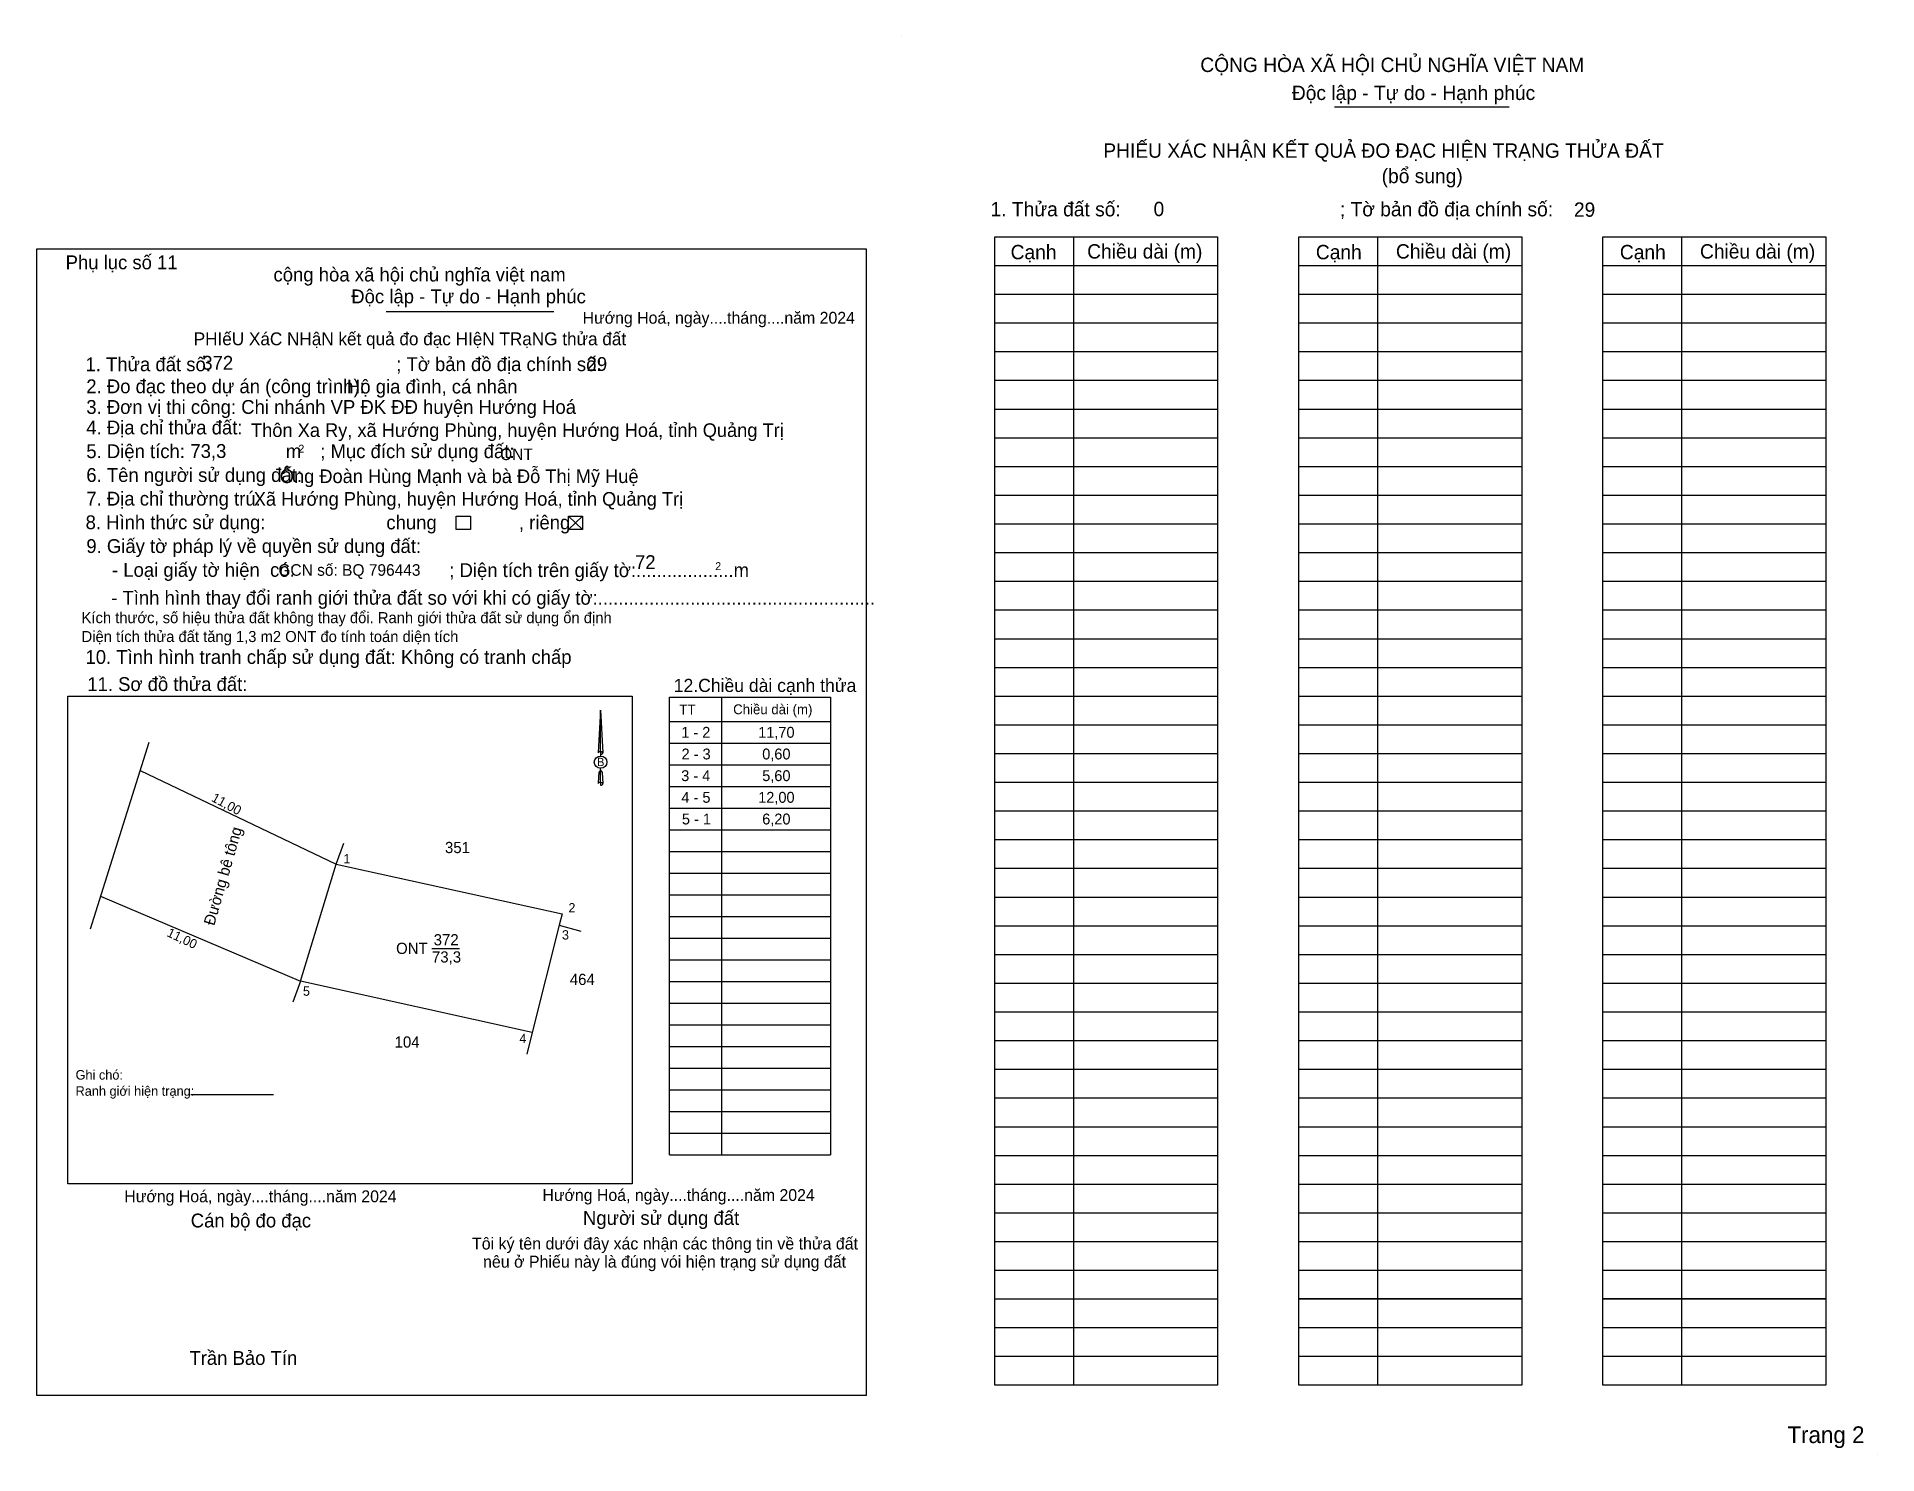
# Model space of a CAD drawing. Extents: x 535442.1 to 535535.2, y 1851653.4 to 1851725.1.
import ezdxf

# ---------------------------------------------------------------- set-up
doc = ezdxf.new("R2010")
doc.units = 0
for name, color, linetype in [('Level 1', 7, 'Continuous'), ('Level 10', 7, 'Continuous'), ('Level 13', 7, 'Continuous'), ('Level 27', 7, 'Continuous'), ('Level 3', 7, 'Continuous'), ('Level 36', 7, 'Continuous'), ('Level 40', 7, 'Continuous'), ('Level 52', 7, 'Continuous'), ('Level 53', 7, 'Continuous'), ('Level 6', 7, 'Continuous'), ('Level 9', 7, 'Continuous')]:
    doc.layers.add(name, color=color, linetype=linetype)

msp = doc.modelspace()

# ---------------------------------------------------------------- linework, layer by layer
at = {"layer": 'Level 1'}
for p, q in [((535485.868, 1851725.107), (535485.868, 1851725.107)), ((535507.779, 1851721.571), (535516.619, 1851721.571)), ((535494.588, 1851714.987), (535494.588, 1851656.883)), ((535509.97, 1851714.987), (535509.97, 1851656.883)), ((535525.352, 1851714.987), (535525.352, 1851656.883)), ((535490.593, 1851713.534), (535501.875, 1851713.534)), ((535505.975, 1851713.534), (535517.257, 1851713.534)), ((535521.357, 1851713.534), (535532.639, 1851713.534)), ((535490.593, 1851712.082), (535501.875, 1851712.082)), ((535505.975, 1851712.082), (535517.257, 1851712.082)), ((535521.357, 1851712.082), (535532.639, 1851712.082)), ((535490.593, 1851710.629), (535501.875, 1851710.629)), ((535505.975, 1851710.629), (535517.257, 1851710.629)), ((535521.357, 1851710.629), (535532.639, 1851710.629)), ((535490.593, 1851709.176), (535501.875, 1851709.176)), ((535505.975, 1851709.176), (535517.257, 1851709.176)), ((535521.357, 1851709.176), (535532.639, 1851709.176)), ((535490.593, 1851707.724), (535501.875, 1851707.724)), ((535505.975, 1851707.724), (535517.257, 1851707.724)), ((535521.357, 1851707.724), (535532.639, 1851707.724)), ((535490.593, 1851706.271), (535501.875, 1851706.271)), ((535505.975, 1851706.271), (535517.257, 1851706.271)), ((535521.357, 1851706.271), (535532.639, 1851706.271)), ((535490.593, 1851704.819), (535501.875, 1851704.819)), ((535505.975, 1851704.819), (535517.257, 1851704.819)), ((535521.357, 1851704.819), (535532.639, 1851704.819)), ((535490.593, 1851703.366), (535501.875, 1851703.366)), ((535505.975, 1851703.366), (535517.257, 1851703.366)), ((535521.357, 1851703.366), (535532.639, 1851703.366)), ((535490.593, 1851701.913), (535501.875, 1851701.913)), ((535505.975, 1851701.913), (535517.257, 1851701.913)), ((535521.357, 1851701.913), (535532.639, 1851701.913)), ((535490.593, 1851700.461), (535501.875, 1851700.461)), ((535505.975, 1851700.461), (535517.257, 1851700.461)), ((535521.357, 1851700.461), (535532.639, 1851700.461)), ((535490.593, 1851699.008), (535501.875, 1851699.008)), ((535505.975, 1851699.008), (535517.257, 1851699.008)), ((535521.357, 1851699.008), (535532.639, 1851699.008)), ((535490.593, 1851697.556), (535501.875, 1851697.556)), ((535505.975, 1851697.556), (535517.257, 1851697.556)), ((535521.357, 1851697.556), (535532.639, 1851697.556)), ((535490.593, 1851696.103), (535501.875, 1851696.103)), ((535505.975, 1851696.103), (535517.257, 1851696.103)), ((535521.357, 1851696.103), (535532.639, 1851696.103)), ((535490.593, 1851694.65), (535501.875, 1851694.65)), ((535505.975, 1851694.65), (535517.257, 1851694.65)), ((535521.357, 1851694.65), (535532.639, 1851694.65)), ((535490.593, 1851693.198), (535501.875, 1851693.198)), ((535505.975, 1851693.198), (535517.257, 1851693.198)), ((535521.357, 1851693.198), (535532.639, 1851693.198)), ((535476.778, 1851691.684), (535476.778, 1851668.526)), ((535490.593, 1851691.745), (535501.875, 1851691.745)), ((535505.975, 1851691.745), (535517.257, 1851691.745)), ((535521.357, 1851691.745), (535532.639, 1851691.745)), ((535474.146, 1851690.46), (535482.28, 1851690.46)), ((535490.593, 1851690.293), (535501.875, 1851690.293)), ((535505.975, 1851690.293), (535517.257, 1851690.293)), ((535521.357, 1851690.293), (535532.639, 1851690.293)), ((535474.146, 1851689.363), (535482.28, 1851689.363)), ((535490.593, 1851688.84), (535501.875, 1851688.84)), ((535505.975, 1851688.84), (535517.257, 1851688.84)), ((535521.357, 1851688.84), (535532.639, 1851688.84)), ((535474.146, 1851688.266), (535482.28, 1851688.266)), ((535474.146, 1851687.17), (535482.28, 1851687.17)), ((535490.593, 1851687.387), (535501.875, 1851687.387)), ((535505.975, 1851687.387), (535517.257, 1851687.387)), ((535521.357, 1851687.387), (535532.639, 1851687.387)), ((535474.146, 1851686.073), (535482.28, 1851686.073)), ((535490.593, 1851685.935), (535501.875, 1851685.935)), ((535505.975, 1851685.935), (535517.257, 1851685.935)), ((535521.357, 1851685.935), (535532.639, 1851685.935)), ((535474.146, 1851684.976), (535482.28, 1851684.976)), ((535474.146, 1851683.88), (535482.28, 1851683.88)), ((535490.593, 1851684.482), (535501.875, 1851684.482)), ((535505.975, 1851684.482), (535517.257, 1851684.482)), ((535521.357, 1851684.482), (535532.639, 1851684.482)), ((535474.146, 1851682.783), (535482.28, 1851682.783)), ((535490.593, 1851683.03), (535501.875, 1851683.03)), ((535505.975, 1851683.03), (535517.257, 1851683.03)), ((535521.357, 1851683.03), (535532.639, 1851683.03)), ((535474.146, 1851681.686), (535482.28, 1851681.686)), ((535490.593, 1851681.577), (535501.875, 1851681.577)), ((535505.975, 1851681.577), (535517.257, 1851681.577)), ((535521.357, 1851681.577), (535532.639, 1851681.577)), ((535474.146, 1851680.59), (535482.28, 1851680.59)), ((535490.593, 1851680.125), (535501.875, 1851680.125)), ((535505.975, 1851680.125), (535517.257, 1851680.125)), ((535521.357, 1851680.125), (535532.639, 1851680.125)), ((535474.146, 1851679.493), (535482.28, 1851679.493)), ((535474.146, 1851678.396), (535482.28, 1851678.396)), ((535490.593, 1851678.672), (535501.875, 1851678.672)), ((535505.975, 1851678.672), (535517.257, 1851678.672)), ((535521.357, 1851678.672), (535532.639, 1851678.672)), ((535474.146, 1851677.3), (535482.28, 1851677.3)), ((535490.593, 1851677.219), (535501.875, 1851677.219)), ((535505.975, 1851677.219), (535517.257, 1851677.219)), ((535521.357, 1851677.219), (535532.639, 1851677.219)), ((535474.146, 1851676.203), (535482.28, 1851676.203)), ((535490.593, 1851675.767), (535501.875, 1851675.767)), ((535505.975, 1851675.767), (535517.257, 1851675.767)), ((535521.357, 1851675.767), (535532.639, 1851675.767)), ((535474.146, 1851675.106), (535482.28, 1851675.106)), ((535474.146, 1851674.01), (535482.28, 1851674.01)), ((535490.593, 1851674.314), (535501.875, 1851674.314)), ((535505.975, 1851674.314), (535517.257, 1851674.314)), ((535521.357, 1851674.314), (535532.639, 1851674.314)), ((535474.146, 1851672.913), (535482.28, 1851672.913)), ((535490.593, 1851672.862), (535501.875, 1851672.862)), ((535505.975, 1851672.862), (535517.257, 1851672.862)), ((535521.357, 1851672.862), (535532.639, 1851672.862)), ((535474.146, 1851671.816), (535482.28, 1851671.816)), ((535474.146, 1851670.72), (535482.28, 1851670.72)), ((535490.593, 1851671.409), (535501.875, 1851671.409)), ((535505.975, 1851671.409), (535517.257, 1851671.409)), ((535521.357, 1851671.409), (535532.639, 1851671.409)), ((535490.593, 1851669.956), (535501.875, 1851669.956)), ((535505.975, 1851669.956), (535517.257, 1851669.956)), ((535521.357, 1851669.956), (535532.639, 1851669.956)), ((535474.146, 1851669.623), (535482.28, 1851669.623)), ((535474.146, 1851668.526), (535482.28, 1851668.526)), ((535490.593, 1851668.504), (535501.875, 1851668.504)), ((535505.975, 1851668.504), (535517.257, 1851668.504)), ((535521.357, 1851668.504), (535532.639, 1851668.504)), ((535490.593, 1851667.051), (535501.875, 1851667.051)), ((535505.975, 1851667.051), (535517.257, 1851667.051)), ((535521.357, 1851667.051), (535532.639, 1851667.051)), ((535490.593, 1851665.599), (535501.875, 1851665.599)), ((535505.975, 1851665.599), (535517.257, 1851665.599)), ((535521.357, 1851665.599), (535532.639, 1851665.599)), ((535490.593, 1851664.146), (535501.875, 1851664.146)), ((535505.975, 1851664.146), (535517.257, 1851664.146)), ((535521.357, 1851664.146), (535532.639, 1851664.146)), ((535490.593, 1851662.693), (535501.875, 1851662.693)), ((535505.975, 1851662.693), (535517.257, 1851662.693)), ((535521.357, 1851662.693), (535532.639, 1851662.693)), ((535490.593, 1851661.241), (535501.875, 1851661.241)), ((535505.975, 1851661.241), (535517.257, 1851661.241)), ((535521.357, 1851661.241), (535532.639, 1851661.241)), ((535490.593, 1851659.788), (535501.875, 1851659.788)), ((535505.975, 1851659.788), (535517.257, 1851659.788)), ((535521.357, 1851659.788), (535532.639, 1851659.788)), ((535490.593, 1851658.336), (535501.875, 1851658.336)), ((535490.593, 1851658.336), (535501.875, 1851658.336)), ((535505.975, 1851658.336), (535517.257, 1851658.336)), ((535505.975, 1851658.336), (535517.257, 1851658.336)), ((535521.357, 1851658.336), (535532.639, 1851658.336)), ((535521.357, 1851658.336), (535532.639, 1851658.336)), ((535535.243, 1851653.383), (535535.243, 1851653.383))]:
    msp.add_line(p, q, dxfattribs=at)
for points in [[(535490.593, 1851714.987), (535501.875, 1851714.987), (535501.875, 1851656.883), (535490.593, 1851656.883)], [(535505.975, 1851714.987), (535517.257, 1851714.987), (535517.257, 1851661.241), (535505.975, 1851661.241)], [(535505.975, 1851714.987), (535517.257, 1851714.987), (535517.257, 1851656.883), (535505.975, 1851656.883)], [(535521.357, 1851714.987), (535532.639, 1851714.987), (535532.639, 1851661.241), (535521.357, 1851661.241)], [(535521.357, 1851714.987), (535532.639, 1851714.987), (535532.639, 1851656.883), (535521.357, 1851656.883)]]:
    msp.add_lwpolyline(points, close=True, dxfattribs=at)
msp.add_lwpolyline([(535474.146, 1851668.526), (535474.146, 1851691.684), (535482.28, 1851691.684), (535482.28, 1851668.526)], dxfattribs=at)
at = {"layer": 'Level 10'}
for p, q in [((535469.023, 1851700.853), (535469.743, 1851700.181)), ((535469.743, 1851700.853), (535469.023, 1851700.181))]:
    msp.add_line(p, q, dxfattribs=at)
msp.add_lwpolyline([(535455.478, 1851677.317), (535457.279, 1851683.24), (535468.707, 1851680.735), (535468.56, 1851680.15), (535467.194, 1851674.723)], close=True, dxfattribs=at)
at = {"layer": 'Level 13'}
for p, q in [((535447.797, 1851689.394), (535444.83, 1851679.952)), ((535447.353, 1851687.982), (535457.279, 1851683.24)), ((535445.354, 1851681.62), (535455.478, 1851677.317)), ((535449.929, 1851671.581), (535454.103, 1851671.581))]:
    msp.add_line(p, q, dxfattribs=at)
msp.add_lwpolyline([(535442.13, 1851714.379), (535484.087, 1851714.379), (535484.087, 1851656.348), (535442.13, 1851656.348)], close=True, dxfattribs=at)
at = {"layer": 'Level 27'}
for p, q in [((535457.279, 1851683.24), (535457.664, 1851684.307)), ((535468.56, 1851680.15), (535469.655, 1851679.856)), ((535455.478, 1851677.317), (535455.078, 1851676.255)), ((535467.194, 1851674.723), (535466.917, 1851673.623))]:
    msp.add_line(p, q, dxfattribs=at)
at = {"layer": 'Level 3'}
for p, q in [((535485.869, 1851725.107), (535485.869, 1851725.107)), ((535535.245, 1851653.383), (535535.245, 1851653.383))]:
    msp.add_line(p, q, dxfattribs=at)
at = {"layer": 'Level 40'}
for p, q in [((535470.653, 1851691.029), (535470.554, 1851689.21)), ((535470.653, 1851691.029), (535470.762, 1851688.872)), ((535470.653, 1851691.029), (535470.762, 1851688.872)), ((535470.653, 1851688.945), (535470.653, 1851691.029)), ((535470.653, 1851691.029), (535470.762, 1851688.872)), ((535470.554, 1851689.21), (535470.531, 1851688.872)), ((535470.653, 1851688.945), (535470.653, 1851688.866)), ((535470.653, 1851688.866), (535470.653, 1851688.803)), ((535470.653, 1851688.803), (535470.653, 1851688.72)), ((535470.653, 1851688.803), (535470.653, 1851688.72)), ((535470.653, 1851688.803), (535470.653, 1851688.72)), ((535470.762, 1851688.872), (535470.762, 1851688.872)), ((535470.554, 1851687.655), (535470.531, 1851687.315)), ((535470.56, 1851687.874), (535470.554, 1851687.655)), ((535470.653, 1851687.996), (535470.56, 1851687.874)), ((535470.653, 1851687.996), (535470.653, 1851688.092)), ((535470.653, 1851687.996), (535470.653, 1851688.092)), ((535470.653, 1851687.996), (535470.653, 1851688.092)), ((535470.653, 1851687.996), (535470.739, 1851687.874)), ((535470.653, 1851687.996), (535470.739, 1851687.874)), ((535470.653, 1851687.996), (535470.739, 1851687.874)), ((535470.653, 1851687.387), (535470.653, 1851687.996)), ((535470.739, 1851687.874), (535470.762, 1851687.315)), ((535470.739, 1851687.874), (535470.762, 1851687.315)), ((535470.739, 1851687.874), (535470.762, 1851687.315)), ((535470.653, 1851687.387), (535470.653, 1851687.301)), ((535470.653, 1851687.301), (535470.653, 1851687.242)), ((535470.762, 1851687.315), (535470.762, 1851687.315))]:
    msp.add_line(p, q, dxfattribs=at)
msp.add_ellipse((535470.654, 1851688.399), major_axis=(0.321, 0), ratio=0.952727, dxfattribs=at)
for centre, start_param, end_param in [((535470.654, 1851688.87), 1.570796, 3.074452), ((535470.654, 1851688.87), 0.067141, 1.570796), ((535470.654, 1851688.87), 4.712389, 6.283185), ((535470.654, 1851687.309), 2.491069, 3.074278), ((535470.654, 1851687.309), 1.570796, 2.491069), ((535470.654, 1851687.309), 0.067141, 1.570796), ((535470.654, 1851687.309), 4.712389, 6.283185)]:
    msp.add_ellipse(centre, major_axis=(0.118, 0), ratio=0.614131, start_param=start_param, end_param=end_param, dxfattribs=at)
at = {"layer": 'Level 53'}
for p, q in [((535442.129, 1851714.38), (535442.129, 1851714.38)), ((535459.8, 1851711.204), (535468.284, 1851711.204)), ((535443.698, 1851691.745), (535472.244, 1851691.745)), ((535443.698, 1851667.059), (535443.698, 1851691.745)), ((535472.244, 1851691.745), (535472.244, 1851667.059)), ((535472.244, 1851667.059), (535443.698, 1851667.059)), ((535484.083, 1851656.351), (535484.083, 1851656.351))]:
    msp.add_line(p, q, dxfattribs=at)
for points in [[(535463.354, 1851700.853), (535464.074, 1851700.853), (535464.074, 1851700.181), (535463.354, 1851700.181)], [(535469.023, 1851700.853), (535469.743, 1851700.853), (535469.743, 1851700.181), (535469.023, 1851700.181)]]:
    msp.add_lwpolyline(points, close=True, dxfattribs=at)
at = {"layer": 'Level 9'}
msp.add_line((535462.12, 1851678.98), (535463.519, 1851678.98), dxfattribs=at)

# ---------------------------------------------------------------- texts
at = {"layer": 'Level 1'}
for s, height, p in [('CỘNG HÒA XÃ HỘI CHỦ NGHĨA VIỆT NAM', 0.7263, (535500.998, 1851723.325)), ('Độc lập - Tự do - Hạnh phúc', 0.7263, (535505.63, 1851721.908)), ('PHIẾU XÁC NHẬN KẾT QUẢ ĐO ĐẠC HIỆN TRẠNG THỬA ĐẤT', 0.7263, (535496.089, 1851718.985)), ('(bổ sung)', 0.7263, (535510.173, 1851717.7)), ('1. Thửa đất số:', 0.7263, (535490.383, 1851716.021)), ('; Tờ bản đồ địa chính số:', 0.7263, (535508.06, 1851716.021)), ('Cạnh', 0.7263, (535491.4, 1851713.849)), ('Chiều dài (m)', 0.7263, (535495.274, 1851713.885)), ('Cạnh', 0.7263, (535506.844, 1851713.849)), ('Chiều dài (m)', 0.7263, (535510.897, 1851713.885)), ('Cạnh', 0.7263, (535522.226, 1851713.849)), ('Chiều dài (m)', 0.7263, (535526.279, 1851713.885)), ('TT', 0.4994, (535474.64, 1851690.808)), ('Chiều dài (m)', 0.4994, (535477.363, 1851690.826)), ('Trang 2', 0.8473, (535530.699, 1851653.944))]:
    msp.add_text(s, height=height, dxfattribs=at).set_placement(p)
at = {"layer": 'Level 13'}
for s, p in [('ONT', (535460.307, 1851678.697)), ('372', (535462.208, 1851679.131)), ('73,3', (535462.121, 1851678.262))]:
    msp.add_text(s, height=0.567, dxfattribs=at).set_placement(p)
at = {"layer": 'Level 36'}
msp.add_text('Đường bê tông', height=0.56699, rotation=73.99094, dxfattribs=at).set_placement((535451.106, 1851680.097))
for s, p in [('351', (535462.78, 1851683.8)), ('464', (535469.096, 1851677.126)), ('104', (535460.231, 1851673.957))]:
    msp.add_text(s, height=0.567, dxfattribs=at).set_placement(p)
at = {"layer": 'Level 40'}
msp.add_text('B', height=0.42, dxfattribs=at).set_placement((535470.471, 1851688.201))
at = {"layer": 'Level 52'}
for s, p in [('1 - 2', (535474.735, 1851689.637)), ('11,70', (535478.63, 1851689.637)), ('2 - 3', (535474.752, 1851688.54)), ('0,60', (535478.833, 1851688.54)), ('3 - 4', (535474.733, 1851687.443)), ('5,60', (535478.833, 1851687.443)), ('4 - 5', (535474.745, 1851686.347)), ('12,00', (535478.63, 1851686.347)), ('5 - 1', (535474.768, 1851685.25)), ('6,20', (535478.833, 1851685.25))]:
    msp.add_text(s, height=0.5493, dxfattribs=at).set_placement(p)
at = {"layer": 'Level 53'}
for s, height, p in [('Phụ lục số 11', 0.69952, (535443.586, 1851713.343)), ('cộng hòa xã hội chủ nghĩa việt nam', 0.70029, (535454.103, 1851712.726)), ('Độc lập - Tự do - Hạnh phúc', 0.70029, (535458.039, 1851711.62)), ('Hướng Hoá, ngày....tháng....năm 2024', 0.60007, (535469.746, 1851710.589)), ('PHIếU XáC NHậN kết quả đo đạc HIệN TRạNG thửa đất', 0.64834, (535450.068, 1851709.499)), ('1. Thửa đất số:', 0.69952, (535444.592, 1851708.185)), ('; Tờ bản đồ địa chính số:', 0.69952, (535460.312, 1851708.19)), ('2. Đo đạc theo dự án (công trình):', 0.69929, (535444.634, 1851707.07)), ('Hộ gia đình, cá nhân', 0.69929, (535457.822, 1851707.058)), ('3. Đơn vị thi công: Chi nhánh VP ĐK ĐĐ huyện Hướng Hoá', 0.69929, (535444.634, 1851706.026)), ('4. Địa chỉ thửa đất:', 0.69929, (535444.634, 1851704.987)), ('5. Diện tích:', 0.69929, (535444.634, 1851703.786)), ('m', 0.7, (535454.731, 1851703.786)), ('2', 0.4, (535455.365, 1851704.065)), ('; Mục đích sử dụng đất:', 0.69952, (535456.47, 1851703.786)), ('6. Tên người sử dụng đất:', 0.69929, (535444.634, 1851702.582)), ('7. Địa chỉ thường trú:', 0.69929, (535444.634, 1851701.386)), ('8. Hình thức sử dụng:', 0.69929, (535444.597, 1851700.191)), ('chung                , riêng', 0.69952, (535459.815, 1851700.181)), ('9. Giấy tờ pháp lý về quyền sử dụng đất:', 0.69929, (535444.634, 1851698.986)), ('72', 0.6993, (535472.398, 1851698.174)), ('     - Loại giấy tờ hiện  có:', 0.69952, (535444.634, 1851697.781)), ('     ; Diện tích trên giấy tờ:...................m', 0.69929, (535461.7, 1851697.767)), ('2', 0.4, (535476.457, 1851698.12)), ('     - Tình hình thay đổi ranh giới thửa đất so với khi có giấy tờ:......................................................', 0.699521, (535444.592, 1851696.369)), ('10. Tình hình tranh chấp sử dụng đất: Không có tranh chấp', 0.69929, (535444.592, 1851693.373)), ('11. Sơ đồ thửa đất:', 0.69929, (535444.682, 1851692.002)), ('12.Chiều dài cạnh thửa', 0.66433, (535474.356, 1851691.953)), ('Ghi chó:', 0.4815, (535444.091, 1851672.338)), ('Ranh giới hiện trạng:', 0.48146, (535444.091, 1851671.52)), ('Hướng Hoá, ngày....tháng....năm 2024', 0.60007, (535446.557, 1851666.133)), ('Hướng Hoá, ngày....tháng....năm 2024', 0.60007, (535467.712, 1851666.196)), ('Cán bộ đo đạc', 0.70031, (535449.917, 1851664.857)), ('Người sử dụng đất', 0.70029, (535469.763, 1851664.987)), ('Tôi ký tên dưới đây xác nhận các thông tin về thửa đất ', 0.60268, (535464.15, 1851663.742)), ('nêu ở Phiếu này là đúng vói hiện trạng sử dụng đất', 0.60268, (535464.708, 1851662.823)), ('Trần Bảo Tín', 0.69929, (535449.851, 1851657.902))]:
    msp.add_text(s, height=height, dxfattribs=at).set_placement(p)
at = {"layer": 'Level 6'}
for s, height, p in [('0', 0.723, (535498.632, 1851716.035)), ('29', 0.7229, (535519.902, 1851716.002))]:
    msp.add_text(s, height=height, rotation=359.83944, dxfattribs=at).set_placement(p)
for s, height, p in [('372', 0.6993, (535450.503, 1851708.261)), ('29', 0.6993, (535469.946, 1851708.199)), ('Thôn Xa Ry, xã Hướng Phùng, huyện Hướng Hoá, tỉnh Quảng Trị', 0.68978, (535452.969, 1851704.857)), ('73,3', 0.6993, (535449.9, 1851703.796)), ('ONT', 0.5863, (535465.572, 1851703.687)), ('Ông Đoàn Hùng Mạnh và bà Đỗ Thị Mỹ Huệ', 0.68978, (535454.426, 1851702.525)), ('Xã Hướng Phùng, huyện Hướng Hoá, tỉnh Quảng Trị', 0.68978, (535453.107, 1851701.379)), ('GCN số: BQ 796443', 0.58631, (535454.352, 1851697.833)), ('Kích thước, số hiệu thửa đất không thay đổi. Ranh giới thửa đất sử dụng ổn định', 0.55872, (535444.394, 1851695.435)), ('Diện tích thửa đất tăng 1,3 m2 ONT đo tính toán diện tích', 0.55872, (535444.394, 1851694.48))]:
    msp.add_text(s, height=height, dxfattribs=at).set_placement(p)
at = {"layer": 'Level 9'}
for rotation, p in [(331.56478, (535450.925, 1851686.455)), (334.48848, (535448.669, 1851679.614))]:
    msp.add_text('11,00', height=0.4725, rotation=rotation, dxfattribs=at).set_placement(p)
for s, p in [('1', (535457.643, 1851683.278)), ('2', (535469.029, 1851680.797)), ('3', (535468.702, 1851679.425)), ('5', (535455.596, 1851676.582)), ('4', (535466.549, 1851674.188))]:
    msp.add_text(s, height=0.472, dxfattribs=at).set_placement(p)

doc.saveas('drawing.dxf')
